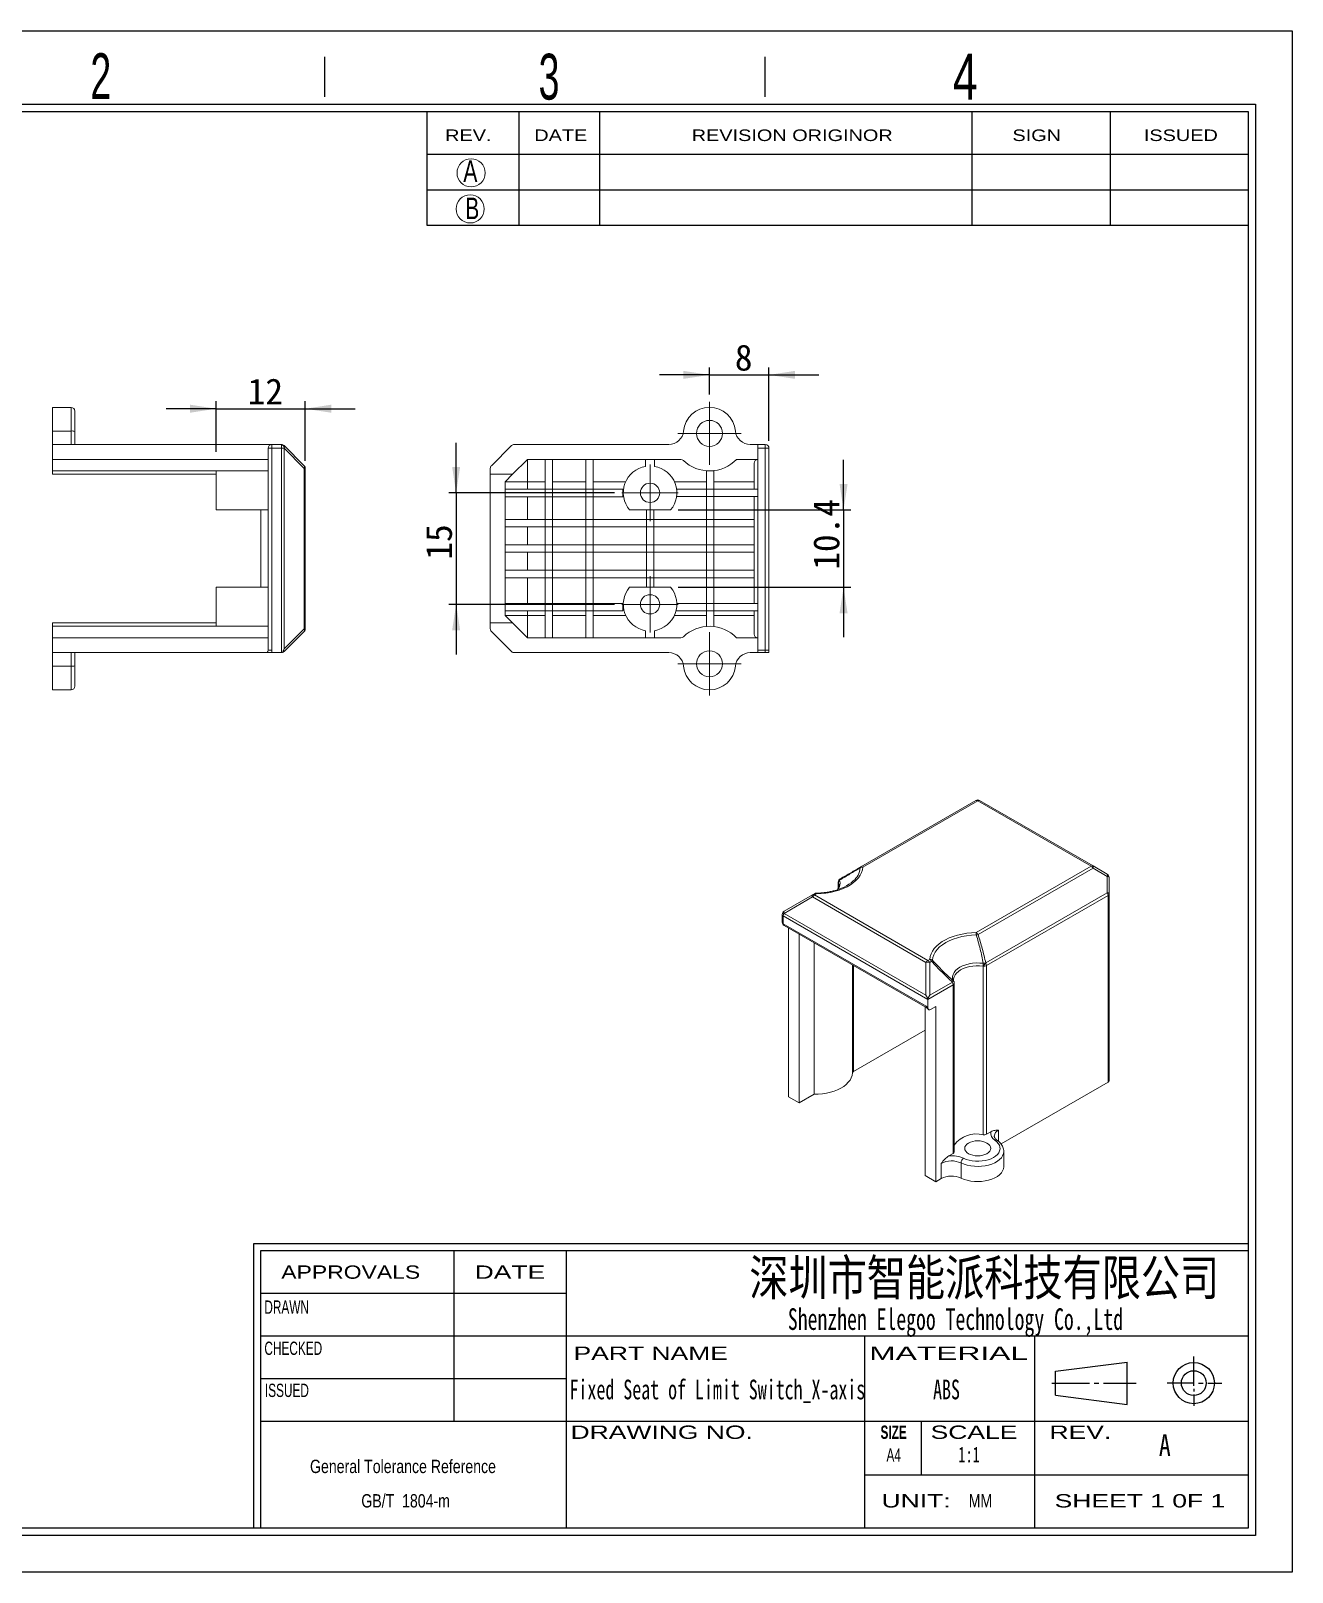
# Model space of a CAD drawing. Header units: millimetres. Extents: x 2 to 295, y 1 to 209.
# Drawn here: x 125.4 to 295.1, y 1.3 to 208.7 of the extents above; entities that cross this region are included whole.
import ezdxf

# ---------------------------------------------------------------- set-up
doc = ezdxf.new("R2010")
doc.units = ezdxf.units.MM
doc.linetypes.add('CENTER', pattern=[10.16, 6.35, -1.27, 1.27, -1.27])
doc.layers.add('DIM', color=5, linetype='Continuous')
doc.layers.add('SLD-0', color=179, linetype='Continuous')
doc.layers.add('中心线', color=1, linetype='CENTER', lineweight=15)
doc.styles.add('SLDTEXTSTYLE0', font='SIMSUN.TTC', dxfattribs={"width": 0.67})
doc.styles.add('SLDTEXTSTYLE1', font='SIMSUN.TTC', dxfattribs={"width": 0.67})
doc.styles.add('SLDTEXTSTYLE10', font='ARIAL.TTF', dxfattribs={"width": 1.7064})
doc.styles.add('SLDTEXTSTYLE11', font='SIMSUN.TTC', dxfattribs={"width": 0.8, "bigfont": 'bigfont'})
doc.styles.add('SLDTEXTSTYLE12', font='SIMSUN.TTC', dxfattribs={"width": 0.8})
doc.styles.add('SLDTEXTSTYLE13', font='SIMKAI.TTF', dxfattribs={"width": 0.67})
doc.styles.add('SLDTEXTSTYLE14', font='SIMSUN.TTC')
doc.styles.add('SLDTEXTSTYLE3', font='ARIAL.TTF', dxfattribs={"width": 0.63516})
doc.styles.add('SLDTEXTSTYLE4', font='GOTHIC.TTF', dxfattribs={"width": 0.7304})
doc.styles.add('SLDTEXTSTYLE5', font='GOTHIC.TTF', dxfattribs={"width": 0.61171})
doc.styles.add('SLDTEXTSTYLE6', font='ARIALBD.TTF', dxfattribs={"width": 0.63516})
doc.styles.add('SLDTEXTSTYLE7', font='ARIAL.TTF', dxfattribs={"width": 1.422})
doc.styles.add('SLDTEXTSTYLE8', font='ARIAL.TTF', dxfattribs={"width": 0.7584})
doc.styles.add('SLDTEXTSTYLE9', font='ARIAL.TTF', dxfattribs={"width": 1.2324})
doc.dimstyles.new('SLDDIMSTYLE2', dxfattribs={"dimtxt": 3.5, "dimasz": 3.5, "dimexe": 0, "dimexo": 0.0625, "dimgap": 0.875, "dimtad": 2, "dimrnd": 1e-09, "dimzin": 12, "dimdsep": 46, "dimtxsty": 'SLDTEXTSTYLE0', "dimsah": 1, "dimcen": 0.09, "dimadec": 0, "dimazin": 3, "dimtfac": 1, "dimtmove": 0, "dimatfit": 0, "dimfxl": 0, "dimfrac": 2, "dimtolj": 1, "dimtzin": 12, "dimarcsym": 0})

# ---------------------------------------------------------------- blocks, each defined once
blk = doc.blocks.new('SW_NOTE_1')
at = {"layer": 'SLD-0', "color": 0, "char_height": 1.7927, "attachment_point": 2, "style": 'SLDTEXTSTYLE8'}
for s, insert in [('General Tolerance Reference ', (13.02, 2.31)), (' GB/T  1804-m', (13.11, -2.32))]:
    blk.add_mtext(s, dxfattribs=dict(at, insert=insert))
blk = doc.blocks.new('_D_4')
at = {"layer": 'DIM'}
for p, q in [((150.31, 157.83), (143.58, 157.83)), ((150.31, 152.01), (150.31, 158.83)), ((150.31, 157.83), (162.31, 157.83)), ((162.31, 150.8), (162.31, 158.83)), ((162.31, 157.83), (169.04, 157.83))]:
    blk.add_line(p, q, dxfattribs=at)
for points in [[(150.31, 157.83), (146.81, 158.37), (146.81, 157.29)], [(162.31, 157.83), (165.81, 157.29), (165.81, 158.37)]]:
    blk.add_solid(points, dxfattribs=at)
at = {"layer": 'DIM', "insert": (154.56, 161.9), "char_height": 3.5, "attachment_point": 1, "style": 'SLDTEXTSTYLE14'}
blk.add_mtext('12', dxfattribs=at)
blk = doc.blocks.new('_D_7')
at = {"layer": 'DIM'}
for p, q in [((182.61, 146.51), (182.61, 153.24)), ((203.9, 146.51), (181.61, 146.51)), ((182.61, 146.51), (182.61, 131.51)), ((203.9, 131.51), (181.61, 131.51)), ((182.61, 131.51), (182.61, 124.78))]:
    blk.add_line(p, q, dxfattribs=at)
for points in [[(182.61, 146.51), (183.15, 150.01), (182.07, 150.01)], [(182.61, 131.51), (182.07, 128.01), (183.15, 128.01)]]:
    blk.add_solid(points, dxfattribs=at)
at = {"layer": 'DIM', "insert": (178.54, 137.52), "char_height": 3.5, "attachment_point": 1, "rotation": 90, "style": 'SLDTEXTSTYLE14'}
blk.add_mtext('15', dxfattribs=at)
blk = doc.blocks.new('_D_8')
at = {"layer": 'DIM'}
for p, q in [((216.7, 162.38), (209.97, 162.38)), ((216.7, 159.76), (216.7, 163.38)), ((216.7, 162.38), (224.7, 162.38)), ((224.7, 153.51), (224.7, 163.38)), ((224.7, 162.38), (231.43, 162.38))]:
    blk.add_line(p, q, dxfattribs=at)
for points in [[(216.7, 162.38), (213.2, 162.92), (213.2, 161.85)], [(224.7, 162.38), (228.2, 161.85), (228.2, 162.92)]]:
    blk.add_solid(points, dxfattribs=at)
at = {"layer": 'DIM', "insert": (220.11, 166.46), "char_height": 3.5, "attachment_point": 1, "style": 'SLDTEXTSTYLE14'}
blk.add_mtext('8', dxfattribs=at)
blk = doc.blocks.new('_D_9')
at = {"layer": 'DIM'}
for p, q in [((234.74, 144.21), (234.74, 150.94)), ((212.47, 144.21), (235.74, 144.21)), ((234.74, 144.21), (234.74, 133.81)), ((212.47, 133.81), (235.74, 133.81)), ((234.74, 133.81), (234.74, 127.08))]:
    blk.add_line(p, q, dxfattribs=at)
for points in [[(234.74, 144.21), (235.28, 147.71), (234.2, 147.71)], [(234.74, 133.81), (234.2, 130.31), (235.28, 130.31)]]:
    blk.add_solid(points, dxfattribs=at)
at = {"layer": 'DIM', "insert": (230.67, 136.16), "char_height": 3.5, "attachment_point": 1, "rotation": 90, "style": 'SLDTEXTSTYLE14'}
blk.add_mtext('10.4', dxfattribs=at)
blk = doc.blocks.new('SW_CENTERMARKSYMBOL_2')
at = {"layer": '中心线', "color": 0}
for p, q in [((0, 2.5), (0, 3.8)), ((0, 0), (0, 2.5)), ((-2.5, 0), (-3.8, 0)), ((0, 0), (-2.5, 0)), ((0, 0), (0, -2.5)), ((0, 0), (2.5, 0)), ((2.5, 0), (3.8, 0)), ((0, -2.5), (0, -3.8))]:
    blk.add_line(p, q, dxfattribs=at)
blk = doc.blocks.new('SW_CENTERMARKSYMBOL_3')
at = {"layer": '中心线', "color": 0}
for p, q in [((0, 2.5), (0, 3.8)), ((0, 0), (0, 2.5)), ((-2.5, 0), (-3.8, 0)), ((0, 0), (-2.5, 0)), ((0, 0), (0, -2.5)), ((0, 0), (2.5, 0)), ((2.5, 0), (3.8, 0)), ((0, -2.5), (0, -3.8))]:
    blk.add_line(p, q, dxfattribs=at)
blk = doc.blocks.new('SW_CENTERMARKSYMBOL_4')
at = {"layer": '中心线', "color": 0}
for p, q in [((0, 2.5), (0, 4.25)), ((0, 0), (0, 2.5)), ((-2.5, 0), (-4.25, 0)), ((0, 0), (-2.5, 0)), ((0, 0), (0, -2.5)), ((0, 0), (2.5, 0)), ((2.5, 0), (4.25, 0)), ((0, -2.5), (0, -4.25))]:
    blk.add_line(p, q, dxfattribs=at)
blk = doc.blocks.new('SW_CENTERMARKSYMBOL_5')
at = {"layer": '中心线', "color": 0}
for p, q in [((0, 2.5), (0, 4.25)), ((0, 0), (0, 2.5)), ((-2.5, 0), (-4.25, 0)), ((0, 0), (-2.5, 0)), ((0, 0), (0, -2.5)), ((0, 0), (2.5, 0)), ((2.5, 0), (4.25, 0)), ((0, -2.5), (0, -4.25))]:
    blk.add_line(p, q, dxfattribs=at)

msp = doc.modelspace()

# ---------------------------------------------------------------- linework, layer by layer
at = {"color": 7, "linetype": 'Continuous', "lineweight": 15}
for p, q in [((130.811, 158.011), (128.311, 158.011)), ((128.311, 154.829), (128.311, 158.011)), ((131.311, 157.511), (131.311, 154.783)), ((128.311, 154.829), (130.811, 154.829)), ((128.311, 153.011), (128.311, 154.829)), ((130.811, 153.011), (130.811, 154.829)), ((131.311, 154.783), (131.311, 153.011)), ((128.311, 151.011), (128.311, 153.011)), ((157.811, 153.011), (128.311, 153.011)), ((157.311, 125.338), (157.311, 152.511)), ((157.811, 152.511), (157.311, 152.511)), ((157.811, 153.011), (157.811, 152.511)), ((157.811, 153.011), (159.104, 153.011)), ((157.811, 152.511), (157.811, 125.338)), ((159.104, 152.511), (157.811, 152.511)), ((159.104, 153.011), (159.104, 152.511)), ((159.458, 152.511), (159.104, 152.511)), ((159.104, 125.011), (159.104, 152.511)), ((159.458, 152.864), (162.165, 150.157)), ((159.458, 152.511), (159.458, 125.511)), ((162.165, 149.804), (159.458, 152.511)), ((190.057, 152.864), (187.35, 150.157)), ((190.411, 153.011), (211.226, 153.011)), ((222.181, 153.011), (223.203, 153.011)), ((223.203, 151.011), (223.203, 153.011)), ((223.203, 153.011), (224.203, 153.011)), ((224.203, 152.511), (223.203, 152.511)), ((224.203, 153.011), (224.203, 152.511)), ((224.203, 125.338), (224.203, 152.511)), ((224.703, 152.511), (224.203, 152.511)), ((224.703, 152.511), (224.703, 125.338)), ((157.311, 151.011), (128.311, 151.011)), ((128.311, 149.461), (128.311, 151.011)), ((128.311, 149.461), (157.311, 149.461)), ((128.311, 149.011), (128.311, 149.461)), ((150.311, 144.211), (150.311, 149.461)), ((162.165, 128.218), (162.165, 149.804)), ((162.311, 149.804), (162.165, 149.804)), ((162.311, 149.804), (162.311, 128.218)), ((187.203, 149.011), (187.203, 149.804)), ((190.203, 149.011), (192.203, 151.011)), ((192.203, 151.011), (212.856, 151.011)), ((192.203, 148.011), (192.203, 151.011)), ((194.571, 151.011), (194.571, 127.011)), ((195.571, 151.011), (195.571, 127.011)), ((200.047, 151.011), (200.047, 127.011)), ((201.047, 151.011), (201.047, 127.011)), ((208.103, 150.06), (208.103, 151.011)), ((209.303, 150.06), (209.303, 151.011)), ((216.302, 149.462), (216.605, 149.462)), ((216.302, 149.462), (216.302, 128.545)), ((216.802, 149.462), (217.302, 149.462)), ((217.302, 149.462), (217.302, 128.525)), ((220.344, 151.011), (223.203, 151.011)), ((222.703, 147.011), (222.703, 150.511)), ((223.203, 151.011), (223.203, 127.011)), ((128.311, 149.011), (150.311, 149.011)), ((190.203, 149.011), (187.203, 149.011)), ((187.203, 129.011), (187.203, 149.011)), ((189.203, 148.011), (190.203, 149.011)), ((189.203, 130.011), (189.203, 148.011)), ((192.203, 148.011), (189.203, 148.011)), ((194.571, 148.011), (192.203, 148.011)), ((192.203, 148.011), (192.203, 146.986)), ((200.047, 148.011), (195.571, 148.011)), ((205.431, 148.011), (201.047, 148.011)), ((216.302, 148.011), (211.976, 148.011)), ((222.703, 148.011), (217.302, 148.011)), ((189.203, 146.986), (205.06, 146.986)), ((189.203, 145.986), (205.06, 145.986)), ((192.203, 145.986), (192.203, 142.927)), ((205.06, 146.986), (205.06, 145.986)), ((212.269, 147.011), (223.203, 147.011)), ((212.269, 146.011), (223.203, 146.011)), ((222.703, 142.927), (222.703, 146.011)), ((223.203, 147.011), (223.203, 146.011)), ((150.311, 144.211), (157.311, 144.211)), ((156.311, 133.811), (156.311, 144.211)), ((205.934, 144.211), (211.473, 144.211)), ((208.203, 144.211), (208.203, 133.811)), ((209.203, 144.211), (209.203, 133.811)), ((189.203, 142.927), (222.703, 142.927)), ((189.203, 141.927), (222.703, 141.927)), ((192.203, 141.927), (192.203, 139.511)), ((222.703, 142.927), (222.703, 141.927)), ((222.703, 139.511), (222.703, 141.927)), ((189.203, 139.511), (222.703, 139.511)), ((222.703, 139.511), (222.703, 138.511)), ((189.203, 138.511), (222.703, 138.511)), ((192.203, 138.511), (192.203, 136.095)), ((222.703, 136.095), (222.703, 138.511)), ((189.203, 136.095), (222.703, 136.095)), ((189.203, 135.095), (222.703, 135.095)), ((192.203, 135.095), (192.203, 131.62)), ((222.703, 136.095), (222.703, 135.095)), ((222.703, 131.62), (222.703, 135.095)), ((150.311, 133.811), (157.311, 133.811)), ((150.311, 128.561), (150.311, 133.811)), ((211.473, 133.811), (205.934, 133.811)), ((205.06, 131.62), (189.203, 131.62)), ((205.06, 131.62), (205.06, 130.62)), ((212.302, 131.62), (223.203, 131.62)), ((223.203, 131.62), (223.203, 130.62)), ((150.311, 129.011), (128.311, 129.011)), ((128.311, 128.561), (128.311, 129.011)), ((187.203, 128.218), (187.203, 129.011)), ((187.203, 129.011), (190.203, 129.011)), ((205.06, 130.62), (189.203, 130.62)), ((190.203, 129.011), (189.203, 130.011)), ((192.203, 130.011), (189.203, 130.011)), ((192.203, 127.011), (190.203, 129.011)), ((192.203, 130.62), (192.203, 130.011)), ((192.203, 130.011), (192.203, 127.011)), ((192.203, 130.011), (194.571, 130.011)), ((195.571, 130.011), (200.047, 130.011)), ((201.047, 130.011), (205.431, 130.011)), ((211.976, 130.011), (216.302, 130.011)), ((212.191, 130.62), (223.203, 130.62)), ((217.302, 130.011), (222.703, 130.011)), ((222.703, 127.511), (222.703, 130.62)), ((157.311, 128.561), (128.311, 128.561)), ((128.311, 127.011), (128.311, 128.561)), ((157.311, 127.011), (128.311, 127.011)), ((128.311, 125.011), (128.311, 127.011)), ((159.458, 125.511), (162.165, 128.218)), ((162.165, 127.864), (159.458, 125.157)), ((162.165, 128.218), (162.311, 128.218)), ((187.35, 127.864), (190.057, 125.157)), ((212.856, 127.011), (192.203, 127.011)), ((208.103, 127.961), (208.103, 127.011)), ((209.303, 127.961), (209.303, 127.011)), ((223.203, 127.011), (220.344, 127.011)), ((223.203, 125.011), (223.203, 127.011)), ((157.189, 125.011), (128.311, 125.011)), ((128.311, 123.193), (128.311, 125.011)), ((130.811, 123.193), (130.811, 125.011)), ((131.311, 125.011), (131.311, 123.238)), ((157.311, 125.338), (157.811, 125.338)), ((157.756, 125.011), (159.104, 125.011)), ((211.226, 125.011), (190.411, 125.011)), ((223.203, 125.011), (222.181, 125.011)), ((223.203, 125.338), (224.203, 125.338)), ((223.203, 125.011), (224.203, 125.011)), ((224.203, 125.011), (224.203, 125.338)), ((224.203, 125.338), (224.703, 125.338)), ((224.703, 125.011), (224.703, 125.338)), ((130.811, 123.193), (128.311, 123.193)), ((128.311, 120.011), (128.311, 123.193)), ((131.311, 123.238), (131.311, 120.511)), ((128.311, 120.011), (130.811, 120.011)), ((237.08, 96.19), (252.546, 105.119)), ((252.796, 105.094), (237.33, 96.166)), ((268.06, 96.283), (252.796, 105.094)), ((253.046, 105.119), (268.31, 96.308)), ((252.594, 87.354), (268.06, 96.283)), ((268.31, 96.019), (252.844, 87.09)), ((268.31, 96.308), (270.224, 95.202)), ((270.224, 94.914), (268.31, 96.019)), ((234.033, 94.143), (234.033, 93.293)), ((234.126, 93.642), (234.126, 93.664)), ((270.224, 92.703), (270.224, 94.914)), ((270.474, 94.769), (270.474, 92.559)), ((226.737, 90.219), (230.566, 92.43)), ((230.566, 92.141), (226.737, 89.931)), ((230.566, 92.43), (230.829, 92.582)), ((245.829, 83.33), (230.566, 92.141)), ((231.079, 92.557), (230.816, 92.405)), ((230.816, 92.405), (246.079, 83.594)), ((253.875, 83.265), (270.224, 92.703)), ((270.328, 92.355), (253.979, 82.917)), ((270.328, 67.211), (270.328, 92.355)), ((270.474, 92.559), (270.474, 67.415)), ((226.487, 89.786), (226.487, 88.73)), ((246.079, 78.356), (226.634, 89.582)), ((226.634, 89.582), (226.634, 88.526)), ((226.737, 89.931), (245.829, 78.909)), ((226.634, 88.526), (245.847, 77.435)), ((226.737, 88.297), (245.951, 77.206)), ((227.341, 87.949), (227.341, 65.255)), ((228.755, 87.133), (228.755, 64.438)), ((230.777, 65.606), (230.777, 85.965)), ((245.829, 78.909), (245.829, 83.33)), ((246.079, 83.594), (246.343, 83.746)), ((246.593, 83.482), (246.329, 83.33)), ((246.329, 83.33), (246.329, 78.909)), ((249.547, 81.032), (249.546, 81.01)), ((253.515, 60.146), (253.515, 82.84)), ((253.979, 82.917), (253.979, 60.223)), ((249.493, 80.327), (246.079, 78.356)), ((246.329, 78.909), (249.389, 80.676)), ((249.493, 57.633), (249.493, 80.327)), ((249.639, 57.837), (249.639, 80.531)), ((245.725, 77.336), (245.725, 54.642)), ((246.079, 78.356), (246.079, 78.476)), ((246.079, 77.256), (246.079, 78.356)), ((247.14, 77.405), (246.433, 76.997)), ((247.14, 77.405), (247.14, 53.825)), ((245.725, 74.235), (236.072, 68.662)), ((255.939, 58.905), (270.328, 67.211)), ((228.755, 64.438), (227.341, 65.255)), ((230.777, 65.606), (228.755, 64.438)), ((253.979, 60.223), (254.548, 60.552)), ((247.863, 54.243), (247.863, 56.284)), ((248.923, 57.305), (249.493, 57.633)), ((250.557, 56.355), (250.557, 54.313)), ((256.296, 55.866), (256.296, 57.908)), ((247.14, 53.825), (245.725, 54.642)), ((247.14, 53.825), (247.863, 54.243))]:
    msp.add_line(p, q, dxfattribs=at)
at = {"color": 8, "linetype": 'Continuous', "lineweight": 15}
for p, q in [((130.811, 154.829), (130.811, 158.011)), ((130.811, 120.011), (130.811, 123.193)), ((234.046, 94.079), (234.046, 93.321)), ((235.925, 68.464), (235.925, 82.993)), ((236.072, 82.909), (236.072, 68.662)), ((255.609, 60.756), (255.609, 59.248))]:
    msp.add_line(p, q, dxfattribs=at)
at = {"color": 7, "linetype": 'Continuous', "lineweight": 15, "flags": 128}
for points in [[(237.33, 96.166), (237.277, 95.792), (237.16, 95.424), (236.979, 95.064), (236.736, 94.717), (236.434, 94.385), (236.076, 94.073), (235.666, 93.783), (235.207, 93.518), (234.704, 93.281), (234.163, 93.074), (233.589, 92.9), (232.987, 92.76), (232.364, 92.656), (231.726, 92.588), (231.079, 92.557)], [(268.31, 96.308), (268.327, 96.293), (268.339, 96.271), (268.346, 96.243), (268.349, 96.208), (268.346, 96.167), (268.339, 96.122), (268.327, 96.072), (268.31, 96.019)], [(270.224, 95.202), (270.241, 95.188), (270.253, 95.166), (270.26, 95.138), (270.263, 95.103), (270.26, 95.062), (270.253, 95.017), (270.241, 94.967), (270.224, 94.914)], [(270.474, 94.769), (270.47, 94.791), (270.457, 94.813), (270.436, 94.833), (270.407, 94.853), (270.371, 94.871), (270.328, 94.887), (270.279, 94.902), (270.224, 94.914)], [(230.566, 92.141), (230.549, 92.194), (230.537, 92.244), (230.529, 92.289), (230.527, 92.33), (230.529, 92.365), (230.537, 92.393), (230.549, 92.415), (230.566, 92.43)], [(270.474, 92.559), (270.47, 92.581), (270.457, 92.602), (270.436, 92.623), (270.407, 92.642), (270.371, 92.661), (270.328, 92.677), (270.279, 92.691), (270.224, 92.703)], [(226.737, 90.219), (226.72, 90.205), (226.708, 90.183), (226.701, 90.154), (226.698, 90.12), (226.701, 90.079), (226.708, 90.033), (226.72, 89.984), (226.737, 89.931)], [(246.343, 83.746), (246.396, 84.119), (246.513, 84.487), (246.694, 84.847), (246.937, 85.194), (247.239, 85.526), (247.597, 85.838), (248.007, 86.129), (248.466, 86.393), (248.968, 86.63), (249.51, 86.837), (250.084, 87.011), (250.686, 87.151), (251.309, 87.256), (251.947, 87.324), (252.594, 87.354)], [(252.605, 87.031), (251.95, 86.998), (251.305, 86.926), (250.677, 86.813), (250.074, 86.663), (249.503, 86.475), (248.97, 86.254), (248.481, 86), (248.042, 85.718), (247.658, 85.41), (247.334, 85.08), (247.073, 84.732), (246.878, 84.37), (246.752, 83.998), (246.696, 83.62)], [(249.484, 80.865), (249.411, 81.144), (249.407, 81.426), (249.474, 81.706), (249.61, 81.977), (249.811, 82.234), (250.075, 82.472), (250.395, 82.685), (250.764, 82.87), (251.176, 83.022), (251.621, 83.138), (252.091, 83.216), (252.575, 83.255), (253.064, 83.253), (253.547, 83.211)], [(235.925, 68.464), (235.882, 68.138), (235.777, 67.817), (235.609, 67.504), (235.382, 67.205), (235.099, 66.922), (234.762, 66.659), (234.377, 66.419), (233.947, 66.206), (233.479, 66.022), (232.978, 65.87), (232.45, 65.75), (231.903, 65.666), (231.343, 65.618), (230.777, 65.606)], [(250.877, 56.985), (251.238, 56.836), (251.633, 56.72), (252.053, 56.638), (252.49, 56.593), (252.933, 56.586), (253.373, 56.616), (253.801, 56.684), (254.207, 56.787), (254.582, 56.924), (254.918, 57.091), (255.207, 57.285), (255.444, 57.502), (255.623, 57.736), (255.74, 57.983), (255.793, 58.237), (255.781, 58.493), (255.703, 58.745), (255.562, 58.988), (255.36, 59.216), (255.102, 59.424)], [(254.034, 59.03), (253.769, 59.156), (253.466, 59.249), (253.138, 59.307), (252.796, 59.326), (252.455, 59.307), (252.127, 59.249), (251.824, 59.156), (251.559, 59.03), (251.341, 58.877), (251.18, 58.702), (251.08, 58.513), (251.046, 58.316), (251.08, 58.119), (251.18, 57.929), (251.341, 57.755), (251.559, 57.601), (251.824, 57.476), (252.127, 57.382), (252.455, 57.325), (252.796, 57.306), (253.138, 57.325), (253.466, 57.382), (253.769, 57.476), (254.034, 57.601), (254.252, 57.755), (254.413, 57.929), (254.513, 58.119), (254.546, 58.316), (254.513, 58.513), (254.413, 58.702), (254.252, 58.877), (254.034, 59.03)], [(256.296, 55.866), (256.296, 55.845), (256.257, 55.562), (256.148, 55.284), (255.973, 55.018), (255.736, 54.769), (255.439, 54.542), (255.091, 54.34), (254.697, 54.169), (254.265, 54.032), (253.805, 53.931), (253.324, 53.869), (252.832, 53.846), (252.341, 53.863), (251.858, 53.92), (251.393, 54.015), (250.957, 54.147), (250.557, 54.313)]]:
    msp.add_lwpolyline(points, dxfattribs=at)
at = {"color": 8, "linetype": 'Continuous', "lineweight": 15, "flags": 128}
for points in [[(234.046, 94.079), (234.036, 94.115), (234.033, 94.143)], [(234.126, 93.664), (234.116, 93.812), (234.046, 94.079)], [(226.554, 90.036), (226.56, 90.033), (226.583, 90.02), (226.621, 89.998), (226.673, 89.968), (226.737, 89.931)], [(253.515, 82.84), (253.052, 82.88), (252.585, 82.882), (252.121, 82.845), (251.672, 82.77), (251.246, 82.659), (250.852, 82.513), (250.498, 82.336), (250.192, 82.132), (249.94, 81.905), (249.747, 81.659), (249.617, 81.4), (249.553, 81.132), (249.547, 81.032)], [(256.296, 57.899), (256.296, 57.887), (256.257, 57.603), (256.148, 57.326), (255.973, 57.06), (255.736, 56.81), (255.439, 56.583), (255.091, 56.382), (254.697, 56.211), (254.265, 56.074), (253.805, 55.973), (253.324, 55.91), (252.832, 55.887), (252.341, 55.904), (251.858, 55.961), (251.393, 56.056), (250.957, 56.189), (250.557, 56.355)]]:
    msp.add_lwpolyline(points, dxfattribs=at)
at = {"color": 7, "linetype": 'Continuous', "lineweight": 15}
for centre, radius in [((216.703, 154.511), 1.75), ((208.703, 146.511), 1.3), ((208.703, 131.511), 1.3), ((216.703, 123.511), 1.75)]:
    msp.add_circle(centre, radius, dxfattribs=at)
for centre, radius, start, end in [((130.811, 157.511), 0.5, 0, 90), ((216.703, 154.511), 3.5, 5.21591, 174.78409), ((130.935, 153.42), 1.415, 74.58326, 95.02756), ((211.226, 155.011), 2, 270, 354.78409), ((222.181, 155.011), 2, 185.21591, 270), ((157.811, 152.511), 0.5, 90, 180), ((159.016, 152.573), 0.446, 351.95042, 78.5782), ((159.104, 152.511), 0.5, 45, 90), ((159.204, 152.688), 0.309, 325.14299, 34.85701), ((190.411, 152.511), 0.5, 90, 135), ((224.203, 152.511), 0.5, 0, 90), ((161.911, 149.98), 0.309, 325.14299, 34.85701), ((161.811, 149.804), 0.5, 0, 45), ((187.703, 149.804), 0.5, 135, 180), ((208.703, 146.511), 3.6, 99.59407, 219.70902), ((208.703, 146.511), 3.6, 320.29098, 80.40593), ((212.856, 150.511), 0.5, 46.11402, 90), ((216.703, 154.511), 5.05, 226.11402, 316.12644), ((223.203, 150.511), 0.5, 90, 180), ((208.703, 131.511), 3.6, 140.29098, 260.40593), ((208.703, 131.511), 3.6, 279.59407, 39.70902), ((161.911, 128.041), 0.309, 325.14299, 34.85701), ((161.811, 128.218), 0.5, 315, 0), ((187.703, 128.218), 0.5, 180, 225), ((212.856, 127.511), 0.5, 270, 313.88598), ((216.703, 123.511), 5.05, 43.87356, 133.88598), ((223.203, 127.511), 0.5, 180, 270), ((156.811, 125.338), 0.5, 319.06643, 0), ((156.811, 125.338), 1, 340.87733, 0), ((159.104, 125.511), 0.5, 270, 285), ((159.104, 125.511), 0.5, 285, 315), ((190.411, 125.511), 0.5, 225, 270), ((211.226, 123.011), 2, 5.21591, 90), ((222.181, 123.011), 2, 90, 174.78409), ((130.935, 124.602), 1.415, 264.97244, 285.41674), ((216.703, 123.511), 3.5, 185.21591, 354.78409), ((130.811, 120.511), 0.5, 270, 0), ((252.796, 104.686), 0.5, 60, 120), ((252.65, 104.89), 0.251, 54.38183, 114.31395), ((252.943, 104.89), 0.251, 65.68605, 125.61817), ((237.203, 95.991), 0.235, 121.60375, 164.68397), ((237.312, 95.614), 0.552, 88.12124, 127.39275), ((237.184, 95.961), 0.251, 54.38183, 114.31395), ((268.206, 96.078), 0.251, 65.68605, 125.61817), ((267.678, 95.671), 0.721, 28.85561, 58.04533), ((232.077, 98.87), 6.06, 282.81918, 310.94671), ((234.533, 94.143), 0.5, 120.01913, 180), ((234.531, 94.152), 0.491, 120.29163, 188.5828), ((234.482, 94.063), 0.436, 132.21249, 177.9429), ((234.411, 94.393), 0.223, 125.02472, 181.80009), ((269.974, 94.769), 0.5, 0, 60), ((230.669, 92.201), 0.251, 54.38183, 114.31395), ((231.197, 91.793), 0.721, 121.95467, 151.14439), ((231.079, 92.149), 0.5, 91.03993, 119.99731), ((230.933, 92.353), 0.251, 54.38183, 114.31395), ((269.607, 92.33), 0.721, 1.9565, 31.14373), ((270.224, 92.584), 0.251, 294.37466, 354.3052), ((226.987, 89.786), 0.5, 150, 180), ((226.987, 89.786), 0.5, 120.00134, 150), ((227.355, 89.557), 0.721, 148.85627, 178.0435), ((226.987, 88.73), 0.5, 180, 240.00269), ((241.479, 86.811), 11.127, 1.13316, 2.80033), ((252.212, 86.742), 0.721, 28.85561, 58.04533), ((253.368, 84.482), 2.66, 101.37421, 106.67895), ((246.461, 82.982), 0.721, 121.95467, 151.14439), ((246.079, 81.957), 1.395, 79.6798, 100.3202), ((245.697, 82.982), 0.721, 28.85561, 58.04533), ((245.961, 83.134), 0.721, 28.85561, 58.04533), ((246.339, 83.176), 0.57, 51.16063, 89.59283), ((245.927, 84.088), 0.9, 317.65148, 328.63625), ((252.24, 84.284), 1.926, 311.42448, 328.07839), ((255.957, 82.814), 2.442, 170.64172, 179.38979), ((254.06, 81.149), 2.125, 94.97918, 103.95972), ((253.258, 82.892), 0.721, 1.9565, 31.14373), ((253.628, 83.594), 0.762, 261.49931, 297.43958), ((248.968, 81.005), 0.535, 321.9898, 344.83501), ((248.772, 80.303), 0.721, 1.9565, 31.14373), ((249.139, 80.531), 0.5, 0, 21.43353), ((245.249, 76.42), 1.178, 45.20548, 59.47262), ((236.178, 68.431), 0.255, 114.6524, 172.54293), ((270.224, 67.44), 0.251, 294.37466, 354.3052), ((252.586, 56.629), 3.637, 75.20622, 144.11831), ((253.628, 60.9), 0.762, 261.49931, 297.43958), ((255.618, 60.377), 1.084, 170.7289, 241.57832), ((249.283, 53.518), 3.109, 65.82401, 117.18846), ((249.294, 53.441), 3.881, 65.93226, 95.47963), ((249.387, 57.864), 0.254, 294.71661, 353.96325), ((251.394, 56.326), 0.837, 128.12364, 178.03452), ((249.283, 51.477), 3.109, 65.82401, 117.18846)]:
    msp.add_arc(centre, radius, start, end, dxfattribs=at)
at = {"color": 8, "linetype": 'Continuous', "lineweight": 15}
for centre, radius, start, end in [((234.371, 96.302), 2.618, 309.8539, 354.5259), ((233.008, 93.952), 1.258, 318.52548, 20.1847), ((230.619, 92.558), 0.46, 359.92266, 11.41888), ((226.737, 89.811), 0.251, 185.6948, 245.62534), ((226.737, 88.755), 0.251, 185.6948, 245.62534), ((226.871, 88.496), 0.24, 172.74417, 235.94365), ((249.294, 80.59), 0.335, 21.82055, 55.37811), ((249.387, 80.558), 0.254, 294.71661, 353.96325), ((246.098, 77.41), 0.252, 174.38054, 234.29146), ((255.991, 59.863), 0.971, 113.1526, 175.13431), ((255.246, 59.192), 0.274, 59.19276, 121.89406)]:
    msp.add_arc(centre, radius, start, end, dxfattribs=at)
at = {"color": 7, "linetype": 'Continuous', "lineweight": 15}
for centre, major_axis, ratio, start_param, end_param in [((159.104, 125.511), (0.397, 0.958), 0.3178372, 4.3196899, 4.8432887), ((246.079, 78.765), (-0.483, 0.836), 0.1546838, 1.3089563, 1.8325551), ((246.079, 78.765), (0.483, 0.836), 0.1546838, 4.4506302, 4.974229)]:
    msp.add_ellipse(centre, major_axis=major_axis, ratio=ratio, start_param=start_param, end_param=end_param, dxfattribs=at)
for points, knots in [([(157.756, 125.011), (157.617, 125.011), (157.48, 125.011), (157.321, 125.011), (157.275, 125.011), (157.209, 125.011), (157.189, 125.011), (157.189, 125.011)], [0, 0, 0, 0, 0.5, 0.5, 0.75, 0.75, 1, 1, 1, 1]), ([(224.703, 125.011), (224.703, 125.011), (224.651, 125.011), (224.517, 125.011), (224.463, 125.011), (224.342, 125.011), (224.273, 125.011), (224.203, 125.011)], [0, 0, 0, 0, 0.5, 0.5, 0.75, 0.75, 1, 1, 1, 1]), ([(236.977, 96.053), (236.526, 95.787), (236.07, 95.517), (235.143, 94.964), (234.672, 94.681), (234.189, 94.386)], [0, 0, 0, 0, 0.5, 0.5, 1, 1, 1, 1]), ([(234.283, 94.576), (234.769, 94.856), (235.242, 95.129), (236.172, 95.666), (236.629, 95.93), (237.08, 96.19)], [0, 0, 0, 0, 0.5, 0.5, 1, 1, 1, 1]), ([(234.122, 93.648), (234.119, 93.594), (234.113, 93.482), (234.052, 93.311), (233.975, 93.192), (233.94, 93.137)], [0, 0, 0, 0, 0.3368631, 0.6909028, 1, 1, 1, 1]), ([(233.435, 92.971), (233.408, 92.963), (233.209, 92.905), (232.813, 92.824), (232.254, 92.731), (231.671, 92.67), (231.273, 92.656), (231.07, 92.649)], [0, 0, 0, 0, 0.0376244, 0.2751315, 0.5130075, 0.7511688, 1, 1, 1, 1]), ([(253.547, 83.211), (253.429, 83.853), (253.284, 84.492), (252.964, 85.765), (252.79, 86.399), (252.605, 87.031)], [0, 0, 0, 0, 0.5, 0.5, 1, 1, 1, 1]), ([(252.844, 87.09), (253.039, 86.456), (253.226, 85.821), (253.573, 84.547), (253.735, 83.908), (253.875, 83.265)], [0, 0, 0, 0, 0.5, 0.5, 1, 1, 1, 1]), ([(249.389, 80.676), (248.904, 81.118), (248.431, 81.577), (247.501, 82.516), (247.044, 82.996), (246.593, 83.482)], [0, 0, 0, 0, 0.5, 0.5, 1, 1, 1, 1]), ([(246.696, 83.62), (247.146, 83.141), (247.602, 82.669), (248.53, 81.747), (249.001, 81.297), (249.484, 80.865)], [0, 0, 0, 0, 0.5, 0.5, 1, 1, 1, 1]), ([(249.605, 80.714), (249.594, 80.744), (249.561, 80.838), (249.54, 80.94), (249.549, 81.014), (249.55, 81.025)], [0, 0, 0, 0, 0.2764961, 0.8874679, 1, 1, 1, 1]), ([(245.951, 77.206), (245.966, 77.196), (246.008, 77.17), (246.079, 77.112), (246.13, 77.05), (246.148, 77.027)], [0, 0, 0, 0, 0.255036, 0.732655, 1, 1, 1, 1]), ([(246.079, 77.256), (246.079, 77.142), (246.116, 77.052), (246.21, 76.977), (246.249, 76.961), (246.334, 76.957), (246.383, 76.968), (246.433, 76.997)], [0, 0, 0, 0, 0.5, 0.5, 0.75, 0.75, 1, 1, 1, 1]), ([(254.548, 60.552), (254.738, 60.661), (254.921, 60.708), (255.272, 60.756), (255.441, 60.756), (255.609, 60.756)], [0, 0, 0, 0, 0.5, 0.5, 1, 1, 1, 1]), ([(255.387, 59.427), (255.356, 59.449), (255.267, 59.514), (255.156, 59.624), (255.071, 59.747), (255.028, 59.852), (255.026, 59.912), (255.025, 59.942)], [0, 0, 0, 0, 0.114535, 0.3329906, 0.5524965, 0.7798231, 1, 1, 1, 1]), ([(256.289, 57.896), (256.291, 57.946), (256.296, 58.093), (256.242, 58.335), (256.135, 58.613), (255.973, 58.877), (255.761, 59.125), (255.557, 59.305), (255.423, 59.4), (255.387, 59.427)], [0, 0, 0, 0, 0.0841587, 0.2490172, 0.4139853, 0.5819576, 0.7548407, 0.9329946, 1, 1, 1, 1]), ([(248.923, 57.305), (248.733, 57.195), (248.551, 57.031), (248.199, 56.673), (248.03, 56.477), (247.863, 56.284)], [0, 0, 0, 0, 0.5, 0.5, 1, 1, 1, 1])]:
    msp.add_open_spline(points, degree=3, knots=knots, dxfattribs=at)
at = {"layer": 'SLD-0'}
for p, q in [((1.812, 208.674), (295.107, 208.674)), ((295.107, 208.674), (295.107, 1.294)), ((12.675, 197.811), (289.181, 197.811)), ((252.017, 197.811), (252.017, 182.514)), ((270.599, 197.811), (270.599, 182.514)), ((289.181, 197.811), (289.181, 7.219)), ((289.181, 7.219), (12.675, 7.219)), ((295.107, 1.294), (1.812, 1.294))]:
    msp.add_line(p, q, dxfattribs=at)
at = {"layer": 'SLD-0', "color": 6, "linetype": 'Continuous'}
for p, q in [((164.952, 199.786), (164.952, 205.169)), ((224.204, 199.786), (224.204, 205.169)), ((11.687, 198.799), (290.169, 198.799)), ((290.169, 198.799), (290.169, 6.231)), ((290.169, 6.231), (11.687, 6.231))]:
    msp.add_line(p, q, dxfattribs=at)
at = {"layer": 'SLD-0', "color": 179, "linetype": 'Continuous'}
for p, q in [((178.659, 197.811), (178.659, 182.514)), ((191.05, 197.811), (191.05, 182.514)), ((201.886, 197.811), (201.886, 182.514)), ((178.659, 192.074), (289.181, 192.074)), ((178.659, 187.294), (289.181, 187.294)), ((178.659, 182.514), (289.181, 182.514)), ((289.181, 45.462), (155.33, 45.462)), ((155.33, 45.462), (155.33, 7.219)), ((289.181, 44.506), (156.286, 44.506)), ((156.286, 44.506), (156.286, 7.219)), ((182.281, 44.506), (182.281, 21.56)), ((197.398, 44.506), (197.398, 7.219)), ((197.398, 38.77), (156.286, 38.77)), ((289.181, 33.033), (156.286, 33.033)), ((237.553, 33.033), (237.553, 7.219)), ((260.499, 7.219), (260.499, 33.033)), ((263.255, 28.354), (272.888, 29.538)), ((272.888, 23.846), (272.888, 29.538)), ((281.869, 26.35), (281.869, 30.316)), ((197.398, 27.297), (156.286, 27.297)), ((263.255, 25.106), (263.255, 28.354)), ((262.786, 26.733), (267.83, 26.733)), ((263.255, 25.106), (272.888, 23.846)), ((268.461, 26.733), (269.091, 26.733)), ((269.722, 26.733), (274.136, 26.733)), ((281.869, 26.733), (278.268, 26.733)), ((281.869, 25.966), (281.869, 25.583)), ((281.869, 25.2), (281.869, 23.667)), ((282.5, 26.733), (283.13, 26.733)), ((283.761, 26.733), (285.653, 26.733)), ((289.181, 21.56), (156.286, 21.56)), ((245.202, 21.56), (245.202, 14.39)), ((237.553, 14.39), (289.181, 14.39))]:
    msp.add_line(p, q, dxfattribs=at)
at = {"layer": 'SLD-0', "lineweight": 0}
for centre in [(184.622, 189.564), (184.499, 184.715)]:
    msp.add_circle(centre, 1.894, dxfattribs=at)
at = {"layer": 'SLD-0', "color": 179, "linetype": 'Continuous'}
for radius in [2.771, 1.669]:
    msp.add_circle((281.869, 26.733), radius, dxfattribs=at)

# ---------------------------------------------------------------- block references
at = {"layer": 'SLD-0', "color": 179}
msp.add_blockref('SW_NOTE_1', (162.438, 14.111), dxfattribs=at)
at = {"layer": '中心线'}
for name, p in [('SW_CENTERMARKSYMBOL_4', (216.703, 154.511)), ('SW_CENTERMARKSYMBOL_3', (208.703, 146.511)), ('SW_CENTERMARKSYMBOL_2', (208.703, 131.511)), ('SW_CENTERMARKSYMBOL_5', (216.703, 123.511))]:
    msp.add_blockref(name, p, dxfattribs=at)

# ---------------------------------------------------------------- texts
at = {"color": 7, "linetype": 'Continuous', "lineweight": 0, "attachment_point": 1}
for s, insert, char_height, style in [('Fixed Seat of Limit Switch_X-axis', (197.869, 27.196), 2.64583, 'SLDTEXTSTYLE1'), ('ABS', (246.785, 27.196), 2.6458, 'SLDTEXTSTYLE1'), ('1:1', (250.183, 18.175), 2.1167, 'SLDTEXTSTYLE0')]:
    msp.add_mtext(s, dxfattribs=dict(at, insert=insert, char_height=char_height, style=style))
at = {"layer": 'SLD-0'}
for s, insert, char_height, attachment_point, style in [('2', (133.388, 205.655), 6.172, 1, 'SLDTEXTSTYLE5'), ('3', (193.707, 205.593), 6.172, 1, 'SLDTEXTSTYLE5'), ('4', (249.441, 205.587), 6.172, 1, 'SLDTEXTSTYLE4'), ('A', (183.578, 191.252), 2.903, 1, 'SLDTEXTSTYLE4'), ('B', (183.832, 186.237), 2.903, 1, 'SLDTEXTSTYLE4'), ('\\M+1905B圳\\M+18E73\\M+19271\\M+1945C\\M+19468\\M+189C8\\M+18B5A\\M+1974C\\M+18CC0\\M+18CF6\\M+18E69', (253.676, 43.337), 4.82808, 2, 'SLDTEXTSTYLE11'), ('A', (277.178, 19.854), 2.91, 1, 'SLDTEXTSTYLE12')]:
    msp.add_mtext(s, dxfattribs=dict(at, insert=insert, char_height=char_height, attachment_point=attachment_point, style=style))
at = {"layer": 'SLD-0', "color": 179}
for s, insert, char_height, attachment_point, style in [('REV.', (181.129, 195.4), 1.5536, 1, 'SLDTEXTSTYLE9'), ('DATE', (193.126, 195.4), 1.5536, 1, 'SLDTEXTSTYLE9'), ('REVISION ORIGINOR', (214.308, 195.4), 1.55363, 1, 'SLDTEXTSTYLE9'), ('SIGN', (257.466, 195.4), 1.5536, 1, 'SLDTEXTSTYLE9'), ('ISSUED', (275.148, 195.4), 1.5536, 1, 'SLDTEXTSTYLE9'), ('APPROVALS', (168.427, 42.563), 1.7927, 2, 'SLDTEXTSTYLE9'), ('DATE', (189.85, 42.563), 1.7927, 2, 'SLDTEXTSTYLE7'), ('DRAWN', (159.804, 37.853), 1.7927, 2, 'SLDTEXTSTYLE3'), ('Shenzhen Elegoo Technology Co.,Ltd', (249.798, 36.8), 2.91042, 2, 'SLDTEXTSTYLE13'), ('CHECKED', (160.696, 32.315), 1.7927, 2, 'SLDTEXTSTYLE3'), ('PART NAME', (208.794, 31.645), 1.7927, 2, 'SLDTEXTSTYLE7'), ('MATERIAL', (248.88, 31.645), 1.7927, 2, 'SLDTEXTSTYLE10'), ('ISSUED', (159.837, 26.654), 1.7927, 2, 'SLDTEXTSTYLE3'), ('DRAWING NO.', (210.268, 21.022), 1.79265, 2, 'SLDTEXTSTYLE7'), ('SIZE', (241.479, 21.022), 1.7927, 2, 'SLDTEXTSTYLE6'), ('SCALE', (252.289, 21.022), 1.7927, 2, 'SLDTEXTSTYLE7'), ('REV.', (266.61, 21.022), 1.7927, 2, 'SLDTEXTSTYLE7'), ('A4', (241.49, 17.953), 1.7927, 2, 'SLDTEXTSTYLE3'), ('UNIT:', (244.499, 11.791), 1.7927, 2, 'SLDTEXTSTYLE7'), ('MM', (253.161, 11.791), 1.7927, 2, 'SLDTEXTSTYLE8'), ('SHEET 1 0F 1', (274.62, 11.791), 1.79265, 2, 'SLDTEXTSTYLE7')]:
    msp.add_mtext(s, dxfattribs=dict(at, insert=insert, char_height=char_height, attachment_point=attachment_point, style=style))

# ---------------------------------------------------------------- dimensions: what is measured, and where the dimension line sits
at = {"layer": 'DIM'}
for base, p1, p2, picture, middle in [((224.703, 162.385), (216.703, 158.761), (224.703, 152.511), '_D_8', (220.791, 162.385)), ((162.311, 157.831), (150.311, 151.011), (162.311, 149.804), '_D_4', (155.918, 157.831))]:
    dim = msp.add_linear_dim(base=base, p1=p1, p2=p2, dimstyle='SLDDIMSTYLE2', dxfattribs=at)
    dim.commit()
    dim.dimension.update_dxf_attribs({"geometry": picture, "text_midpoint": middle, "dimtype": 160})
for base, p1, p2, picture, middle in [((182.608, 131.511), (204.903, 146.511), (204.903, 131.511), '_D_7', (182.608, 138.885)), ((234.739, 133.811), (211.473, 144.211), (211.473, 133.811), '_D_9', (234.739, 138.885))]:
    dim = msp.add_linear_dim(base=base, p1=p1, p2=p2, angle=90, dimstyle='SLDDIMSTYLE2', dxfattribs=at)
    dim.commit()
    dim.dimension.update_dxf_attribs({"geometry": picture, "text_midpoint": middle, "dimtype": 160})

doc.saveas('drawing.dxf')
